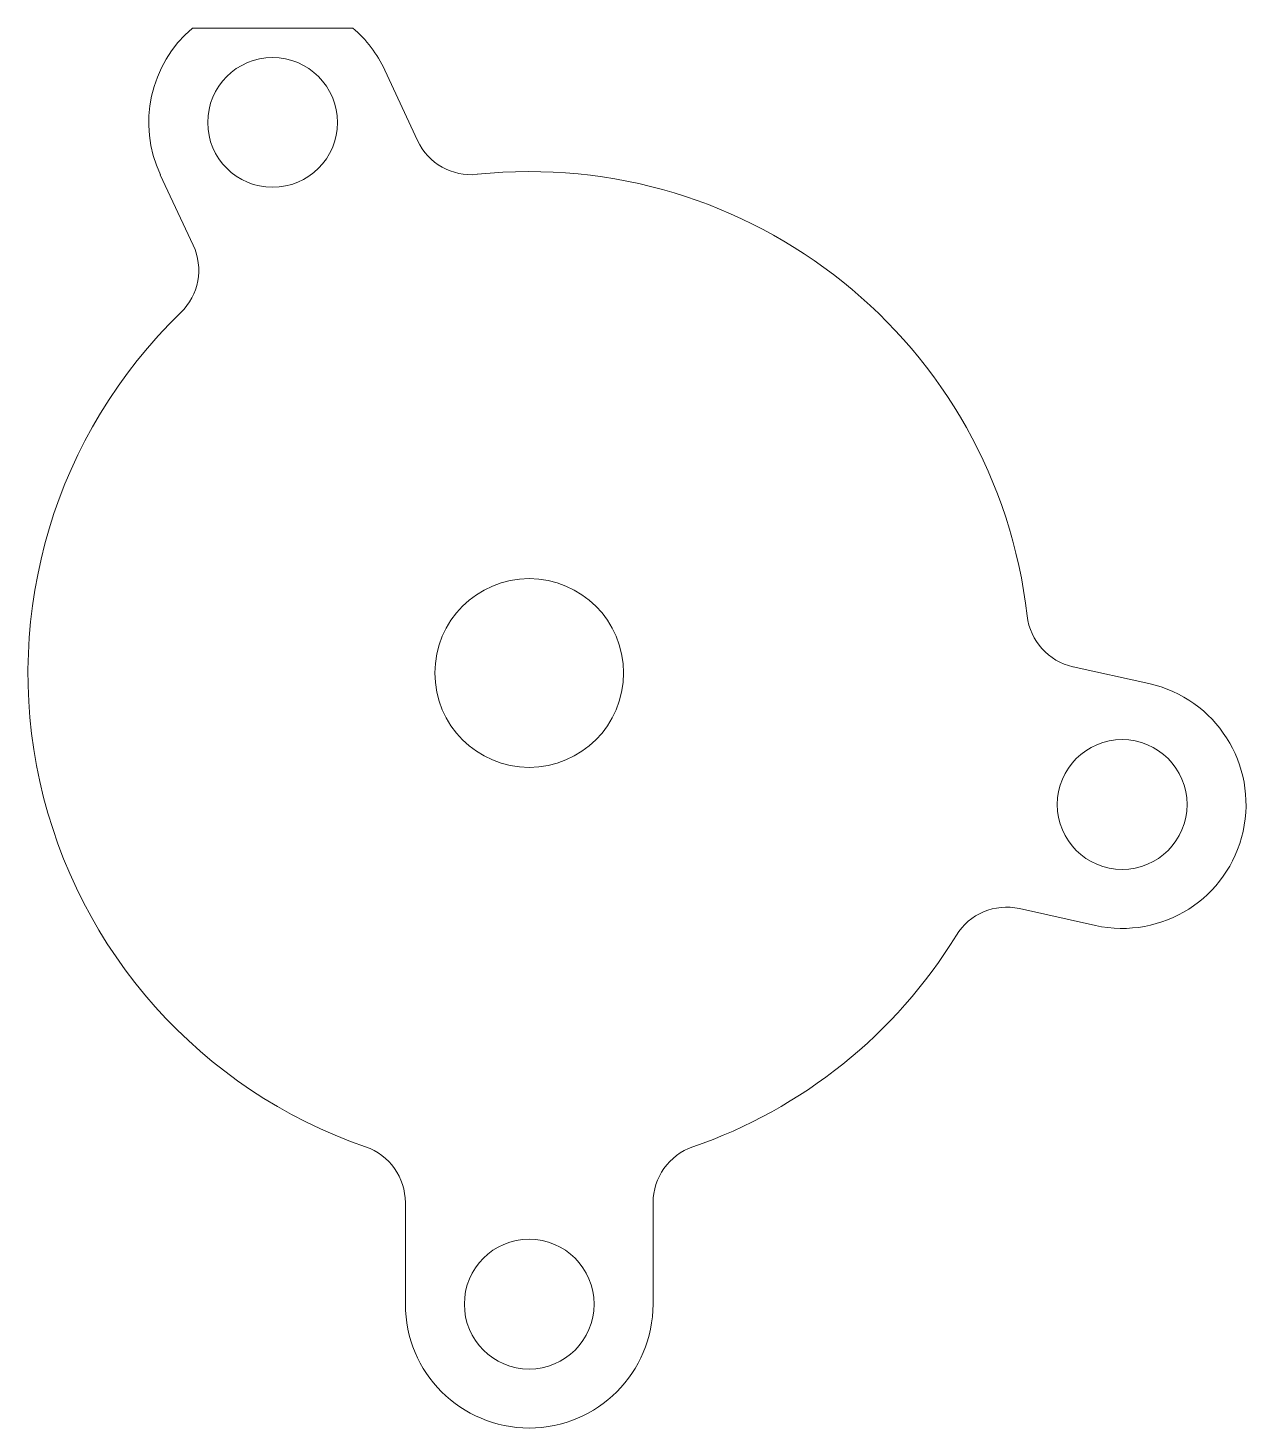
# Model space of a CAD drawing. Header units: millimetres. Extents: x -43 to 61, y -64 to 55.
import ezdxf

# ---------------------------------------------------------------- set-up
doc = ezdxf.new("R2010")
doc.units = ezdxf.units.MM

msp = doc.modelspace()

# ---------------------------------------------------------------- linework, layer by layer
at = {"color": 7, "linetype": 'Continuous', "lineweight": 15}
for p, q in [((-28.57, 54.67), (-14.96, 54.67)), ((-12.25, 51.11), (-9.46, 45.13)), ((-28.49, 36.26), (-31.28, 42.24)), ((46.11, 0.53), (52.55, -0.9)), ((48.01, -21.4), (41.56, -19.97)), ((-10.5, -53.5), (-10.5, -44.9)), ((10.5, -44.9), (10.5, -53.5))]:
    msp.add_line(p, q, dxfattribs=at)
for centre, radius in [((-21.76, 46.67), 5.5), ((0, 0), 8), ((50.28, -11.15), 5.5), ((0, -53.5), 5.5)]:
    msp.add_circle(centre, radius, dxfattribs=at)
for centre, radius, start, end in [((-21.76, 46.67), 10.5, 130.3676, 205), ((-21.76, 46.67), 10.5, 25, 49.6324), ((-4.93, 47.24), 5, 205, 275.9547), ((0, 0), 42.5, 6.5453, 95.9547), ((-33.02, 34.14), 5, 314.0453, 25), ((0, 0), 42.5, 134.0453, 250.9547), ((47.19, 5.41), 5, 186.5453, 257.5), ((50.28, -11.15), 10.5, 257.5, 77.5), ((40.48, -24.85), 5, 77.5, 148.4547), ((0, 0), 42.5, 289.0453, 328.4547), ((-15.5, -44.9), 5, 0, 70.9547), ((15.5, -44.9), 5, 109.0453, 180), ((0, -53.5), 10.5, 180, 0)]:
    msp.add_arc(centre, radius, start, end, dxfattribs=at)

doc.saveas('drawing.dxf')
